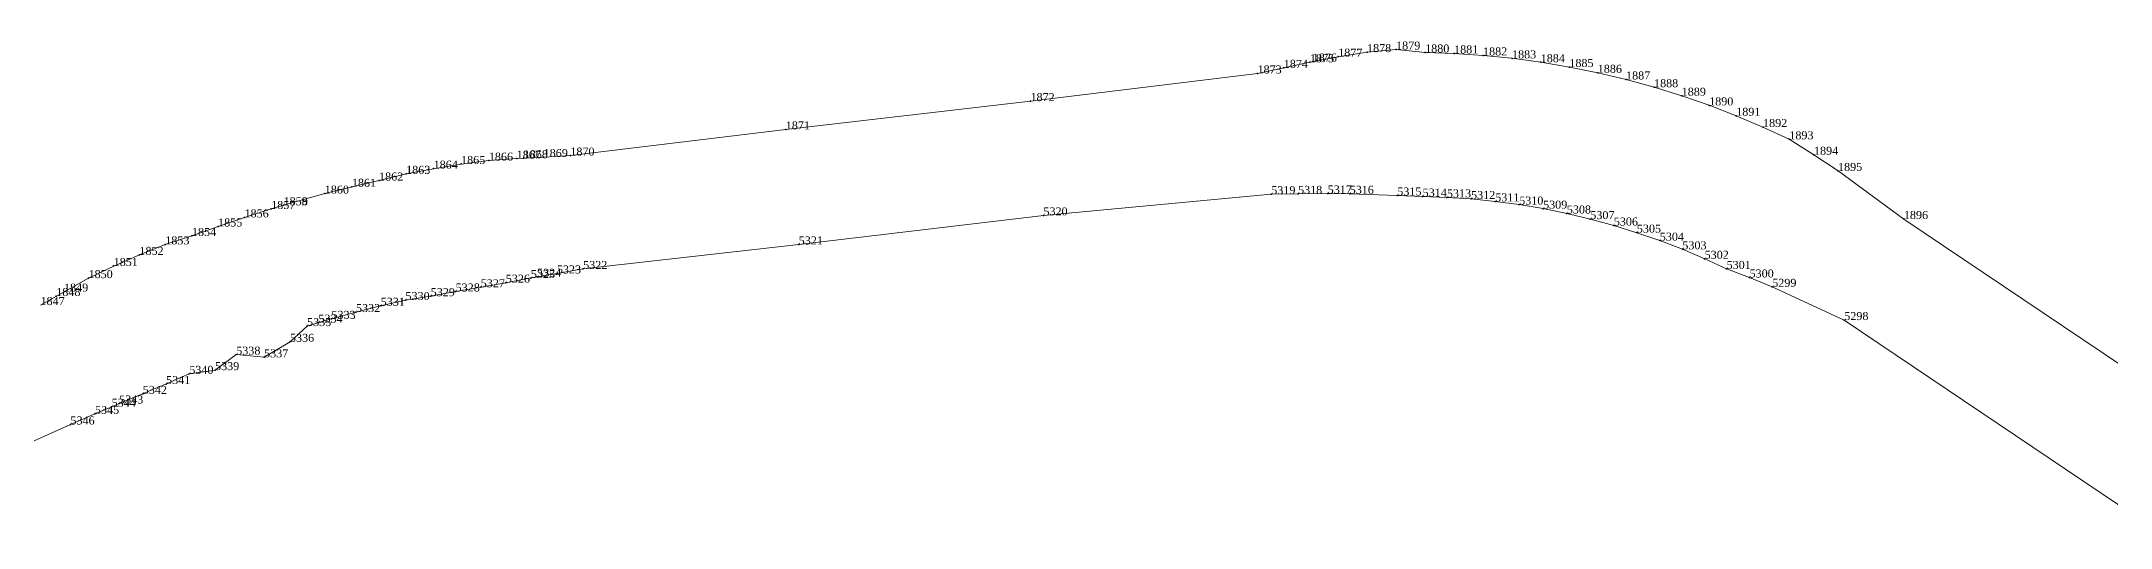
# Model space of a CAD drawing. Header units: metres. Extents: x 543554 to 549226, y 1840763 to 1844579.
# Drawn here: x 546387.5 to 546542.6, y 1842294.2 to 1842330.7 of the extents above; entities that cross this region are included whole.
import ezdxf

# ---------------------------------------------------------------- set-up
doc = ezdxf.new("R2010")
doc.units = ezdxf.units.M
doc.header["$MEASUREMENT"] = 0
for name, color, linetype, lineweight in [('Level 12', 7, 'Continuous', 0), ('Level 30', 7, 'Continuous', 0), ('Level 7', 7, 'Continuous', 0)]:
    doc.layers.add(name, color=color, linetype=linetype, lineweight=lineweight)
doc.styles.add('Style-Vntime', font='Vntime.shx')

# ---------------------------------------------------------------- blocks, each defined once
blk = doc.blocks.new('SHMIA_1846')
at = {"layer": 'Level 12', "color": 2, "linetype": 'Continuous', "lineweight": 0, "style": 'Style-Vntime'}
blk.add_text('1847', height=0.6, dxfattribs=at).set_placement((0, 0))
blk = doc.blocks.new('DDCT')
at = {"layer": 'Level 7', "color": 3, "linetype": 'Continuous', "lineweight": 30}
blk.add_point((0, 0), dxfattribs=at)
blk = doc.blocks.new('SHMIA_1847')
at = {"layer": 'Level 12', "color": 2, "linetype": 'Continuous', "lineweight": 0, "style": 'Style-Vntime'}
blk.add_text('1848', height=0.6, dxfattribs=at).set_placement((0, 0))
blk = doc.blocks.new('SHMIA_1848')
at = {"layer": 'Level 12', "color": 2, "linetype": 'Continuous', "lineweight": 0, "style": 'Style-Vntime'}
blk.add_text('1849', height=0.6, dxfattribs=at).set_placement((0, 0))
blk = doc.blocks.new('SHMIA_1849')
at = {"layer": 'Level 12', "color": 2, "linetype": 'Continuous', "lineweight": 0, "style": 'Style-Vntime'}
blk.add_text('1850', height=0.6, dxfattribs=at).set_placement((0, 0))
blk = doc.blocks.new('SHMIA_1850')
at = {"layer": 'Level 12', "color": 2, "linetype": 'Continuous', "lineweight": 0, "style": 'Style-Vntime'}
blk.add_text('1851', height=0.6, dxfattribs=at).set_placement((0, 0))
blk = doc.blocks.new('SHMIA_1851')
at = {"layer": 'Level 12', "color": 2, "linetype": 'Continuous', "lineweight": 0, "style": 'Style-Vntime'}
blk.add_text('1852', height=0.6, dxfattribs=at).set_placement((0, 0))
blk = doc.blocks.new('SHMIA_1852')
at = {"layer": 'Level 12', "color": 2, "linetype": 'Continuous', "lineweight": 0, "style": 'Style-Vntime'}
blk.add_text('1853', height=0.6, dxfattribs=at).set_placement((0, 0))
blk = doc.blocks.new('SHMIA_1853')
at = {"layer": 'Level 12', "color": 2, "linetype": 'Continuous', "lineweight": 0, "style": 'Style-Vntime'}
blk.add_text('1854', height=0.6, dxfattribs=at).set_placement((0, 0))
blk = doc.blocks.new('SHMIA_1854')
at = {"layer": 'Level 12', "color": 2, "linetype": 'Continuous', "lineweight": 0, "style": 'Style-Vntime'}
blk.add_text('1855', height=0.6, dxfattribs=at).set_placement((0, 0))
blk = doc.blocks.new('SHMIA_1855')
at = {"layer": 'Level 12', "color": 2, "linetype": 'Continuous', "lineweight": 0, "style": 'Style-Vntime'}
blk.add_text('1856', height=0.6, dxfattribs=at).set_placement((0, 0))
blk = doc.blocks.new('SHMIA_1856')
at = {"layer": 'Level 12', "color": 2, "linetype": 'Continuous', "lineweight": 0, "style": 'Style-Vntime'}
blk.add_text('1857', height=0.6, dxfattribs=at).set_placement((0, 0))
blk = doc.blocks.new('SHMIA_1857')
at = {"layer": 'Level 12', "color": 2, "linetype": 'Continuous', "lineweight": 0, "style": 'Style-Vntime'}
blk.add_text('1858', height=0.6, dxfattribs=at).set_placement((0, 0))
blk = doc.blocks.new('SHMIA_1858')
at = {"layer": 'Level 12', "color": 2, "linetype": 'Continuous', "lineweight": 0, "style": 'Style-Vntime'}
blk.add_text('1859', height=0.6, dxfattribs=at).set_placement((0, 0))
blk = doc.blocks.new('SHMIA_1859')
at = {"layer": 'Level 12', "color": 2, "linetype": 'Continuous', "lineweight": 0, "style": 'Style-Vntime'}
blk.add_text('1860', height=0.6, dxfattribs=at).set_placement((0, 0))
blk = doc.blocks.new('SHMIA_1860')
at = {"layer": 'Level 12', "color": 2, "linetype": 'Continuous', "lineweight": 0, "style": 'Style-Vntime'}
blk.add_text('1861', height=0.6, dxfattribs=at).set_placement((0, 0))
blk = doc.blocks.new('SHMIA_1861')
at = {"layer": 'Level 12', "color": 2, "linetype": 'Continuous', "lineweight": 0, "style": 'Style-Vntime'}
blk.add_text('1862', height=0.6, dxfattribs=at).set_placement((0, 0))
blk = doc.blocks.new('SHMIA_1862')
at = {"layer": 'Level 12', "color": 2, "linetype": 'Continuous', "lineweight": 0, "style": 'Style-Vntime'}
blk.add_text('1863', height=0.6, dxfattribs=at).set_placement((0, 0))
blk = doc.blocks.new('SHMIA_1863')
at = {"layer": 'Level 12', "color": 2, "linetype": 'Continuous', "lineweight": 0, "style": 'Style-Vntime'}
blk.add_text('1864', height=0.6, dxfattribs=at).set_placement((0, 0))
blk = doc.blocks.new('SHMIA_1864')
at = {"layer": 'Level 12', "color": 2, "linetype": 'Continuous', "lineweight": 0, "style": 'Style-Vntime'}
blk.add_text('1865', height=0.6, dxfattribs=at).set_placement((0, 0))
blk = doc.blocks.new('SHMIA_1865')
at = {"layer": 'Level 12', "color": 2, "linetype": 'Continuous', "lineweight": 0, "style": 'Style-Vntime'}
blk.add_text('1866', height=0.6, dxfattribs=at).set_placement((0, 0))
blk = doc.blocks.new('SHMIA_1866')
at = {"layer": 'Level 12', "color": 2, "linetype": 'Continuous', "lineweight": 0, "style": 'Style-Vntime'}
blk.add_text('1867', height=0.6, dxfattribs=at).set_placement((0, 0))
blk = doc.blocks.new('SHMIA_1867')
at = {"layer": 'Level 12', "color": 2, "linetype": 'Continuous', "lineweight": 0, "style": 'Style-Vntime'}
blk.add_text('1868', height=0.6, dxfattribs=at).set_placement((0, 0))
blk = doc.blocks.new('SHMIA_1868')
at = {"layer": 'Level 12', "color": 2, "linetype": 'Continuous', "lineweight": 0, "style": 'Style-Vntime'}
blk.add_text('1869', height=0.6, dxfattribs=at).set_placement((0, 0))
blk = doc.blocks.new('SHMIA_1869')
at = {"layer": 'Level 12', "color": 2, "linetype": 'Continuous', "lineweight": 0, "style": 'Style-Vntime'}
blk.add_text('1870', height=0.6, dxfattribs=at).set_placement((0, 0))
blk = doc.blocks.new('SHMIA_1870')
at = {"layer": 'Level 12', "color": 2, "linetype": 'Continuous', "lineweight": 0, "style": 'Style-Vntime'}
blk.add_text('1871', height=0.6, dxfattribs=at).set_placement((0, 0))
blk = doc.blocks.new('SHMIA_1871')
at = {"layer": 'Level 12', "color": 2, "linetype": 'Continuous', "lineweight": 0, "style": 'Style-Vntime'}
blk.add_text('1872', height=0.6, dxfattribs=at).set_placement((0, 0))
blk = doc.blocks.new('SHMIA_1872')
at = {"layer": 'Level 12', "color": 2, "linetype": 'Continuous', "lineweight": 0, "style": 'Style-Vntime'}
blk.add_text('1873', height=0.6, dxfattribs=at).set_placement((0, 0))
blk = doc.blocks.new('SHMIA_1873')
at = {"layer": 'Level 12', "color": 2, "linetype": 'Continuous', "lineweight": 0, "style": 'Style-Vntime'}
blk.add_text('1874', height=0.6, dxfattribs=at).set_placement((0, 0))
blk = doc.blocks.new('SHMIA_1874')
at = {"layer": 'Level 12', "color": 2, "linetype": 'Continuous', "lineweight": 0, "style": 'Style-Vntime'}
blk.add_text('1875', height=0.6, dxfattribs=at).set_placement((0, 0))
blk = doc.blocks.new('SHMIA_1875')
at = {"layer": 'Level 12', "color": 2, "linetype": 'Continuous', "lineweight": 0, "style": 'Style-Vntime'}
blk.add_text('1876', height=0.6, dxfattribs=at).set_placement((0, 0))
blk = doc.blocks.new('SHMIA_1876')
at = {"layer": 'Level 12', "color": 2, "linetype": 'Continuous', "lineweight": 0, "style": 'Style-Vntime'}
blk.add_text('1877', height=0.6, dxfattribs=at).set_placement((0, 0))
blk = doc.blocks.new('SHMIA_1877')
at = {"layer": 'Level 12', "color": 2, "linetype": 'Continuous', "lineweight": 0, "style": 'Style-Vntime'}
blk.add_text('1878', height=0.6, dxfattribs=at).set_placement((0, 0))
blk = doc.blocks.new('SHMIA_1878')
at = {"layer": 'Level 12', "color": 2, "linetype": 'Continuous', "lineweight": 0, "style": 'Style-Vntime'}
blk.add_text('1879', height=0.6, dxfattribs=at).set_placement((0, 0))
blk = doc.blocks.new('SHMIA_1879')
at = {"layer": 'Level 12', "color": 2, "linetype": 'Continuous', "lineweight": 0, "style": 'Style-Vntime'}
blk.add_text('1880', height=0.6, dxfattribs=at).set_placement((0, 0))
blk = doc.blocks.new('SHMIA_1880')
at = {"layer": 'Level 12', "color": 2, "linetype": 'Continuous', "lineweight": 0, "style": 'Style-Vntime'}
blk.add_text('1881', height=0.6, dxfattribs=at).set_placement((0, 0))
blk = doc.blocks.new('SHMIA_1881')
at = {"layer": 'Level 12', "color": 2, "linetype": 'Continuous', "lineweight": 0, "style": 'Style-Vntime'}
blk.add_text('1882', height=0.6, dxfattribs=at).set_placement((0, 0))
blk = doc.blocks.new('SHMIA_1882')
at = {"layer": 'Level 12', "color": 2, "linetype": 'Continuous', "lineweight": 0, "style": 'Style-Vntime'}
blk.add_text('1883', height=0.6, dxfattribs=at).set_placement((0, 0))
blk = doc.blocks.new('SHMIA_1883')
at = {"layer": 'Level 12', "color": 2, "linetype": 'Continuous', "lineweight": 0, "style": 'Style-Vntime'}
blk.add_text('1884', height=0.6, dxfattribs=at).set_placement((0, 0))
blk = doc.blocks.new('SHMIA_1884')
at = {"layer": 'Level 12', "color": 2, "linetype": 'Continuous', "lineweight": 0, "style": 'Style-Vntime'}
blk.add_text('1885', height=0.6, dxfattribs=at).set_placement((0, 0))
blk = doc.blocks.new('SHMIA_1885')
at = {"layer": 'Level 12', "color": 2, "linetype": 'Continuous', "lineweight": 0, "style": 'Style-Vntime'}
blk.add_text('1886', height=0.6, dxfattribs=at).set_placement((0, 0))
blk = doc.blocks.new('SHMIA_1886')
at = {"layer": 'Level 12', "color": 2, "linetype": 'Continuous', "lineweight": 0, "style": 'Style-Vntime'}
blk.add_text('1887', height=0.6, dxfattribs=at).set_placement((0, 0))
blk = doc.blocks.new('SHMIA_1887')
at = {"layer": 'Level 12', "color": 2, "linetype": 'Continuous', "lineweight": 0, "style": 'Style-Vntime'}
blk.add_text('1888', height=0.6, dxfattribs=at).set_placement((0, 0))
blk = doc.blocks.new('SHMIA_1888')
at = {"layer": 'Level 12', "color": 2, "linetype": 'Continuous', "lineweight": 0, "style": 'Style-Vntime'}
blk.add_text('1889', height=0.6, dxfattribs=at).set_placement((0, 0))
blk = doc.blocks.new('SHMIA_1889')
at = {"layer": 'Level 12', "color": 2, "linetype": 'Continuous', "lineweight": 0, "style": 'Style-Vntime'}
blk.add_text('1890', height=0.6, dxfattribs=at).set_placement((0, 0))
blk = doc.blocks.new('SHMIA_1890')
at = {"layer": 'Level 12', "color": 2, "linetype": 'Continuous', "lineweight": 0, "style": 'Style-Vntime'}
blk.add_text('1891', height=0.6, dxfattribs=at).set_placement((0, 0))
blk = doc.blocks.new('SHMIA_1891')
at = {"layer": 'Level 12', "color": 2, "linetype": 'Continuous', "lineweight": 0, "style": 'Style-Vntime'}
blk.add_text('1892', height=0.6, dxfattribs=at).set_placement((0, 0))
blk = doc.blocks.new('SHMIA_1892')
at = {"layer": 'Level 12', "color": 2, "linetype": 'Continuous', "lineweight": 0, "style": 'Style-Vntime'}
blk.add_text('1893', height=0.6, dxfattribs=at).set_placement((0, 0))
blk = doc.blocks.new('SHMIA_1893')
at = {"layer": 'Level 12', "color": 2, "linetype": 'Continuous', "lineweight": 0, "style": 'Style-Vntime'}
blk.add_text('1894', height=0.6, dxfattribs=at).set_placement((0, 0))
blk = doc.blocks.new('SHMIA_1894')
at = {"layer": 'Level 12', "color": 2, "linetype": 'Continuous', "lineweight": 0, "style": 'Style-Vntime'}
blk.add_text('1895', height=0.6, dxfattribs=at).set_placement((0, 0))
blk = doc.blocks.new('SHMIA_1895')
at = {"layer": 'Level 12', "color": 2, "linetype": 'Continuous', "lineweight": 0, "style": 'Style-Vntime'}
blk.add_text('1896', height=0.6, dxfattribs=at).set_placement((0, 0))
blk = doc.blocks.new('SHMIA_5297')
at = {"layer": 'Level 12', "color": 2, "linetype": 'Continuous', "lineweight": 0, "style": 'Style-Vntime'}
blk.add_text('5298', height=0.6, dxfattribs=at).set_placement((0, 0))
blk = doc.blocks.new('SHMIA_5298')
at = {"layer": 'Level 12', "color": 2, "linetype": 'Continuous', "lineweight": 0, "style": 'Style-Vntime'}
blk.add_text('5299', height=0.6, dxfattribs=at).set_placement((0, 0))
blk = doc.blocks.new('SHMIA_5299')
at = {"layer": 'Level 12', "color": 2, "linetype": 'Continuous', "lineweight": 0, "style": 'Style-Vntime'}
blk.add_text('5300', height=0.6, dxfattribs=at).set_placement((0, 0))
blk = doc.blocks.new('SHMIA_5300')
at = {"layer": 'Level 12', "color": 2, "linetype": 'Continuous', "lineweight": 0, "style": 'Style-Vntime'}
blk.add_text('5301', height=0.6, dxfattribs=at).set_placement((0, 0))
blk = doc.blocks.new('SHMIA_5301')
at = {"layer": 'Level 12', "color": 2, "linetype": 'Continuous', "lineweight": 0, "style": 'Style-Vntime'}
blk.add_text('5302', height=0.6, dxfattribs=at).set_placement((0, 0))
blk = doc.blocks.new('SHMIA_5302')
at = {"layer": 'Level 12', "color": 2, "linetype": 'Continuous', "lineweight": 0, "style": 'Style-Vntime'}
blk.add_text('5303', height=0.6, dxfattribs=at).set_placement((0, 0))
blk = doc.blocks.new('SHMIA_5303')
at = {"layer": 'Level 12', "color": 2, "linetype": 'Continuous', "lineweight": 0, "style": 'Style-Vntime'}
blk.add_text('5304', height=0.6, dxfattribs=at).set_placement((0, 0))
blk = doc.blocks.new('SHMIA_5304')
at = {"layer": 'Level 12', "color": 2, "linetype": 'Continuous', "lineweight": 0, "style": 'Style-Vntime'}
blk.add_text('5305', height=0.6, dxfattribs=at).set_placement((0, 0))
blk = doc.blocks.new('SHMIA_5305')
at = {"layer": 'Level 12', "color": 2, "linetype": 'Continuous', "lineweight": 0, "style": 'Style-Vntime'}
blk.add_text('5306', height=0.6, dxfattribs=at).set_placement((0, 0))
blk = doc.blocks.new('SHMIA_5306')
at = {"layer": 'Level 12', "color": 2, "linetype": 'Continuous', "lineweight": 0, "style": 'Style-Vntime'}
blk.add_text('5307', height=0.6, dxfattribs=at).set_placement((0, 0))
blk = doc.blocks.new('SHMIA_5307')
at = {"layer": 'Level 12', "color": 2, "linetype": 'Continuous', "lineweight": 0, "style": 'Style-Vntime'}
blk.add_text('5308', height=0.6, dxfattribs=at).set_placement((0, 0))
blk = doc.blocks.new('SHMIA_5308')
at = {"layer": 'Level 12', "color": 2, "linetype": 'Continuous', "lineweight": 0, "style": 'Style-Vntime'}
blk.add_text('5309', height=0.6, dxfattribs=at).set_placement((0, 0))
blk = doc.blocks.new('SHMIA_5309')
at = {"layer": 'Level 12', "color": 2, "linetype": 'Continuous', "lineweight": 0, "style": 'Style-Vntime'}
blk.add_text('5310', height=0.6, dxfattribs=at).set_placement((0, 0))
blk = doc.blocks.new('SHMIA_5310')
at = {"layer": 'Level 12', "color": 2, "linetype": 'Continuous', "lineweight": 0, "style": 'Style-Vntime'}
blk.add_text('5311', height=0.6, dxfattribs=at).set_placement((0, 0))
blk = doc.blocks.new('SHMIA_5311')
at = {"layer": 'Level 12', "color": 2, "linetype": 'Continuous', "lineweight": 0, "style": 'Style-Vntime'}
blk.add_text('5312', height=0.6, dxfattribs=at).set_placement((0, 0))
blk = doc.blocks.new('SHMIA_5312')
at = {"layer": 'Level 12', "color": 2, "linetype": 'Continuous', "lineweight": 0, "style": 'Style-Vntime'}
blk.add_text('5313', height=0.6, dxfattribs=at).set_placement((0, 0))
blk = doc.blocks.new('SHMIA_5313')
at = {"layer": 'Level 12', "color": 2, "linetype": 'Continuous', "lineweight": 0, "style": 'Style-Vntime'}
blk.add_text('5314', height=0.6, dxfattribs=at).set_placement((0, 0))
blk = doc.blocks.new('SHMIA_5314')
at = {"layer": 'Level 12', "color": 2, "linetype": 'Continuous', "lineweight": 0, "style": 'Style-Vntime'}
blk.add_text('5315', height=0.6, dxfattribs=at).set_placement((0, 0))
blk = doc.blocks.new('SHMIA_5315')
at = {"layer": 'Level 12', "color": 2, "linetype": 'Continuous', "lineweight": 0, "style": 'Style-Vntime'}
blk.add_text('5316', height=0.6, dxfattribs=at).set_placement((0, 0))
blk = doc.blocks.new('SHMIA_5316')
at = {"layer": 'Level 12', "color": 2, "linetype": 'Continuous', "lineweight": 0, "style": 'Style-Vntime'}
blk.add_text('5317', height=0.6, dxfattribs=at).set_placement((0, 0))
blk = doc.blocks.new('SHMIA_5317')
at = {"layer": 'Level 12', "color": 2, "linetype": 'Continuous', "lineweight": 0, "style": 'Style-Vntime'}
blk.add_text('5318', height=0.6, dxfattribs=at).set_placement((0, 0))
blk = doc.blocks.new('SHMIA_5318')
at = {"layer": 'Level 12', "color": 2, "linetype": 'Continuous', "lineweight": 0, "style": 'Style-Vntime'}
blk.add_text('5319', height=0.6, dxfattribs=at).set_placement((0, 0))
blk = doc.blocks.new('SHMIA_5319')
at = {"layer": 'Level 12', "color": 2, "linetype": 'Continuous', "lineweight": 0, "style": 'Style-Vntime'}
blk.add_text('5320', height=0.6, dxfattribs=at).set_placement((0, 0))
blk = doc.blocks.new('SHMIA_5320')
at = {"layer": 'Level 12', "color": 2, "linetype": 'Continuous', "lineweight": 0, "style": 'Style-Vntime'}
blk.add_text('5321', height=0.6, dxfattribs=at).set_placement((0, 0))
blk = doc.blocks.new('SHMIA_5321')
at = {"layer": 'Level 12', "color": 2, "linetype": 'Continuous', "lineweight": 0, "style": 'Style-Vntime'}
blk.add_text('5322', height=0.6, dxfattribs=at).set_placement((0, 0))
blk = doc.blocks.new('SHMIA_5322')
at = {"layer": 'Level 12', "color": 2, "linetype": 'Continuous', "lineweight": 0, "style": 'Style-Vntime'}
blk.add_text('5323', height=0.6, dxfattribs=at).set_placement((0, 0))
blk = doc.blocks.new('SHMIA_5323')
at = {"layer": 'Level 12', "color": 2, "linetype": 'Continuous', "lineweight": 0, "style": 'Style-Vntime'}
blk.add_text('5324', height=0.6, dxfattribs=at).set_placement((0, 0))
blk = doc.blocks.new('SHMIA_5324')
at = {"layer": 'Level 12', "color": 2, "linetype": 'Continuous', "lineweight": 0, "style": 'Style-Vntime'}
blk.add_text('5325', height=0.6, dxfattribs=at).set_placement((0, 0))
blk = doc.blocks.new('SHMIA_5325')
at = {"layer": 'Level 12', "color": 2, "linetype": 'Continuous', "lineweight": 0, "style": 'Style-Vntime'}
blk.add_text('5326', height=0.6, dxfattribs=at).set_placement((0, 0))
blk = doc.blocks.new('SHMIA_5326')
at = {"layer": 'Level 12', "color": 2, "linetype": 'Continuous', "lineweight": 0, "style": 'Style-Vntime'}
blk.add_text('5327', height=0.6, dxfattribs=at).set_placement((0, 0))
blk = doc.blocks.new('SHMIA_5327')
at = {"layer": 'Level 12', "color": 2, "linetype": 'Continuous', "lineweight": 0, "style": 'Style-Vntime'}
blk.add_text('5328', height=0.6, dxfattribs=at).set_placement((0, 0))
blk = doc.blocks.new('SHMIA_5328')
at = {"layer": 'Level 12', "color": 2, "linetype": 'Continuous', "lineweight": 0, "style": 'Style-Vntime'}
blk.add_text('5329', height=0.6, dxfattribs=at).set_placement((0, 0))
blk = doc.blocks.new('SHMIA_5329')
at = {"layer": 'Level 12', "color": 2, "linetype": 'Continuous', "lineweight": 0, "style": 'Style-Vntime'}
blk.add_text('5330', height=0.6, dxfattribs=at).set_placement((0, 0))
blk = doc.blocks.new('SHMIA_5330')
at = {"layer": 'Level 12', "color": 2, "linetype": 'Continuous', "lineweight": 0, "style": 'Style-Vntime'}
blk.add_text('5331', height=0.6, dxfattribs=at).set_placement((0, 0))
blk = doc.blocks.new('SHMIA_5331')
at = {"layer": 'Level 12', "color": 2, "linetype": 'Continuous', "lineweight": 0, "style": 'Style-Vntime'}
blk.add_text('5332', height=0.6, dxfattribs=at).set_placement((0, 0))
blk = doc.blocks.new('SHMIA_5332')
at = {"layer": 'Level 12', "color": 2, "linetype": 'Continuous', "lineweight": 0, "style": 'Style-Vntime'}
blk.add_text('5333', height=0.6, dxfattribs=at).set_placement((0, 0))
blk = doc.blocks.new('SHMIA_5333')
at = {"layer": 'Level 12', "color": 2, "linetype": 'Continuous', "lineweight": 0, "style": 'Style-Vntime'}
blk.add_text('5334', height=0.6, dxfattribs=at).set_placement((0, 0))
blk = doc.blocks.new('SHMIA_5334')
at = {"layer": 'Level 12', "color": 2, "linetype": 'Continuous', "lineweight": 0, "style": 'Style-Vntime'}
blk.add_text('5335', height=0.6, dxfattribs=at).set_placement((0, 0))
blk = doc.blocks.new('SHMIA_5335')
at = {"layer": 'Level 12', "color": 2, "linetype": 'Continuous', "lineweight": 0, "style": 'Style-Vntime'}
blk.add_text('5336', height=0.6, dxfattribs=at).set_placement((0, 0))
blk = doc.blocks.new('SHMIA_5336')
at = {"layer": 'Level 12', "color": 2, "linetype": 'Continuous', "lineweight": 0, "style": 'Style-Vntime'}
blk.add_text('5337', height=0.6, dxfattribs=at).set_placement((0, 0))
blk = doc.blocks.new('SHMIA_5337')
at = {"layer": 'Level 12', "color": 2, "linetype": 'Continuous', "lineweight": 0, "style": 'Style-Vntime'}
blk.add_text('5338', height=0.6, dxfattribs=at).set_placement((0, 0))
blk = doc.blocks.new('SHMIA_5338')
at = {"layer": 'Level 12', "color": 2, "linetype": 'Continuous', "lineweight": 0, "style": 'Style-Vntime'}
blk.add_text('5339', height=0.6, dxfattribs=at).set_placement((0, 0))
blk = doc.blocks.new('SHMIA_5339')
at = {"layer": 'Level 12', "color": 2, "linetype": 'Continuous', "lineweight": 0, "style": 'Style-Vntime'}
blk.add_text('5340', height=0.6, dxfattribs=at).set_placement((0, 0))
blk = doc.blocks.new('SHMIA_5340')
at = {"layer": 'Level 12', "color": 2, "linetype": 'Continuous', "lineweight": 0, "style": 'Style-Vntime'}
blk.add_text('5341', height=0.6, dxfattribs=at).set_placement((0, 0))
blk = doc.blocks.new('SHMIA_5341')
at = {"layer": 'Level 12', "color": 2, "linetype": 'Continuous', "lineweight": 0, "style": 'Style-Vntime'}
blk.add_text('5342', height=0.6, dxfattribs=at).set_placement((0, 0))
blk = doc.blocks.new('SHMIA_5342')
at = {"layer": 'Level 12', "color": 2, "linetype": 'Continuous', "lineweight": 0, "style": 'Style-Vntime'}
blk.add_text('5343', height=0.6, dxfattribs=at).set_placement((0, 0))
blk = doc.blocks.new('SHMIA_5343')
at = {"layer": 'Level 12', "color": 2, "linetype": 'Continuous', "lineweight": 0, "style": 'Style-Vntime'}
blk.add_text('5344', height=0.6, dxfattribs=at).set_placement((0, 0))
blk = doc.blocks.new('SHMIA_5344')
at = {"layer": 'Level 12', "color": 2, "linetype": 'Continuous', "lineweight": 0, "style": 'Style-Vntime'}
blk.add_text('5345', height=0.6, dxfattribs=at).set_placement((0, 0))
blk = doc.blocks.new('SHMIA_5345')
at = {"layer": 'Level 12', "color": 2, "linetype": 'Continuous', "lineweight": 0, "style": 'Style-Vntime'}
blk.add_text('5346', height=0.6, dxfattribs=at).set_placement((0, 0))

msp = doc.modelspace()

# ---------------------------------------------------------------- linework, layer by layer
at = {"layer": 'Level 30', "color": 2, "linetype": 'Continuous', "lineweight": 0, "flags": 128}
for points in [[(546387.3884, 1842310.9079), (546388.5739, 1842311.5885), (546389.1526, 1842311.9164), (546390.9893, 1842312.9253), (546392.8743, 1842313.8389), (546394.7972, 1842314.6694), (546396.7363, 1842315.4614), (546398.7371, 1842316.0908), (546400.7038, 1842316.8037), (546402.6844, 1842317.4771), (546404.6781, 1842318.1107), (546405.6118, 1842318.3924), (546405.6118, 1842318.3925), (546408.7015, 1842319.2578), (546410.7296, 1842319.7707), (546412.7676, 1842320.243), (546414.8018, 1842320.7379), (546416.8583, 1842321.1286), (546418.9222, 1842321.478), (546421.0005, 1842321.7295), (546423.089, 1842321.8825), (546423.6112, 1842321.9142), (546425.1113, 1842321.9978), (546427.1115, 1842322.1092), (546443.2572, 1842324.0714), (546461.6077, 1842326.1882), (546478.6327, 1842328.2553), (546480.5975, 1842328.679), (546482.5623, 1842329.1027), (546482.7717, 1842329.1479), (546484.6833, 1842329.515), (546486.841, 1842329.8586), (546489.017, 1842330.0517), (546491.1964, 1842329.8312), (546493.3709, 1842329.7578), (546495.5419, 1842329.612), (546497.7067, 1842329.394), (546499.8631, 1842329.1039), (546502.0087, 1842328.7421), (546504.141, 1842328.309), (546506.2576, 1842327.8051), (546508.3563, 1842327.2309), (546510.4347, 1842326.5871), (546512.4905, 1842325.8744), (546514.5214, 1842325.0935), (546516.5251, 1842324.2455), (546518.4995, 1842323.3311), (546520.3493, 1842322.1743), (546522.1536, 1842320.9598), (546527.0884, 1842317.3572), (546550.9564, 1842301.3126)], [(546383.449, 1842299.198), (546389.6272, 1842301.9668), (546391.4668, 1842302.7598), (546392.7221, 1842303.3009), (546393.2802, 1842303.5375), (546395.0454, 1842304.2585), (546396.7964, 1842305.0024), (546398.5417, 1842305.7563), (546400.4726, 1842306.0448), (546402.0599, 1842307.2017), (546404.147, 1842306.9991), (546406.0937, 1842308.1611), (546407.3684, 1842309.3433), (546408.2202, 1842309.6003), (546409.1985, 1842309.8849), (546411.039, 1842310.3898), (546412.8893, 1842310.8577), (546414.7486, 1842311.2886), (546416.6375, 1842311.5751), (546418.5104, 1842311.9309), (546420.39, 1842312.2492), (546422.2678, 1842312.5864), (546424.1463, 1842312.9428), (546424.6174, 1842313.0261), (546426.0982, 1842313.28), (546428.0727, 1842313.6185), (546444.2328, 1842315.4538), (546462.5763, 1842317.6322), (546479.6561, 1842319.2156), (546481.6659, 1842319.2418), (546483.8899, 1842319.2709), (546485.5364, 1842319.253), (546489.1149, 1842319.1158), (546491.0124, 1842319.043), (546492.8275, 1842318.9818), (546494.6396, 1842318.8601), (546496.4466, 1842318.6781), (546498.2466, 1842318.4359), (546500.0375, 1842318.1339), (546501.8174, 1842317.7724), (546503.5842, 1842317.3518), (546505.336, 1842316.8725), (546507.0708, 1842316.3351), (546508.7868, 1842315.7402), (546510.482, 1842315.0885), (546512.1545, 1842314.3806), (546513.8026, 1842313.6173), (546515.5172, 1842312.9766), (546517.2155, 1842312.2759), (546522.6167, 1842309.79), (546545.7107, 1842294.2484)]]:
    msp.add_lwpolyline(points, dxfattribs=at)

# ---------------------------------------------------------------- block references
at = {"layer": 'Level 12', "color": 2, "linetype": 'Continuous', "lineweight": 0}
for name, p in [('SHMIA_1876', (546484.68, 1842329.52)), ('SHMIA_1877', (546486.84, 1842329.86)), ('SHMIA_1878', (546489.02, 1842330.05)), ('SHMIA_1879', (546491.2, 1842329.83)), ('SHMIA_1880', (546493.37, 1842329.76)), ('SHMIA_1881', (546495.54, 1842329.61)), ('SHMIA_1882', (546497.71, 1842329.39)), ('SHMIA_1872', (546478.63, 1842328.26)), ('SHMIA_1873', (546480.6, 1842328.68)), ('SHMIA_1874', (546482.56, 1842329.1)), ('SHMIA_1875', (546482.77, 1842329.15)), ('SHMIA_1883', (546499.86, 1842329.1)), ('SHMIA_1884', (546502.01, 1842328.74)), ('SHMIA_1885', (546504.14, 1842328.31)), ('SHMIA_1886', (546506.26, 1842327.81)), ('SHMIA_1887', (546508.36, 1842327.23)), ('SHMIA_1888', (546510.43, 1842326.59)), ('SHMIA_1871', (546461.61, 1842326.19)), ('SHMIA_1889', (546512.49, 1842325.87)), ('SHMIA_1890', (546514.52, 1842325.09)), ('SHMIA_1870', (546443.26, 1842324.07)), ('SHMIA_1891', (546516.53, 1842324.25)), ('SHMIA_1892', (546518.5, 1842323.33)), ('SHMIA_1865', (546421, 1842321.73)), ('SHMIA_1866', (546423.09, 1842321.88)), ('SHMIA_1867', (546423.61, 1842321.91)), ('SHMIA_1868', (546425.11, 1842322)), ('SHMIA_1869', (546427.11, 1842322.11)), ('SHMIA_1893', (546520.35, 1842322.17)), ('SHMIA_1861', (546412.77, 1842320.24)), ('SHMIA_1862', (546414.8, 1842320.74)), ('SHMIA_1863', (546416.86, 1842321.13)), ('SHMIA_1864', (546418.92, 1842321.48)), ('SHMIA_1894', (546522.15, 1842320.96)), ('SHMIA_1859', (546408.7, 1842319.26)), ('SHMIA_1860', (546410.73, 1842319.77)), ('SHMIA_5318', (546479.66, 1842319.22)), ('SHMIA_5317', (546481.67, 1842319.24)), ('SHMIA_5316', (546483.89, 1842319.27)), ('SHMIA_5315', (546485.54, 1842319.25)), ('SHMIA_5314', (546489.11, 1842319.12)), ('SHMIA_5313', (546491.01, 1842319.04)), ('SHMIA_5312', (546492.83, 1842318.98)), ('SHMIA_5311', (546494.64, 1842318.86)), ('SHMIA_5310', (546496.45, 1842318.68)), ('SHMIA_5309', (546498.25, 1842318.44)), ('SHMIA_1855', (546402.68, 1842317.48)), ('SHMIA_1856', (546404.68, 1842318.11)), ('SHMIA_1857', (546405.61, 1842318.39)), ('SHMIA_1858', (546405.61, 1842318.39)), ('SHMIA_5319', (546462.58, 1842317.63)), ('SHMIA_5308', (546500.04, 1842318.13)), ('SHMIA_5307', (546501.82, 1842317.77)), ('SHMIA_5306', (546503.58, 1842317.35)), ('SHMIA_1895', (546527.09, 1842317.36)), ('SHMIA_1852', (546396.74, 1842315.46)), ('SHMIA_1853', (546398.74, 1842316.09)), ('SHMIA_1854', (546400.7, 1842316.8)), ('SHMIA_5320', (546444.23, 1842315.45)), ('SHMIA_5305', (546505.34, 1842316.87)), ('SHMIA_5304', (546507.07, 1842316.34)), ('SHMIA_5303', (546508.79, 1842315.74)), ('SHMIA_1850', (546392.87, 1842313.84)), ('SHMIA_1851', (546394.8, 1842314.67)), ('SHMIA_5302', (546510.48, 1842315.09)), ('SHMIA_5301', (546512.15, 1842314.38)), ('SHMIA_1849', (546390.99, 1842312.93)), ('SHMIA_5326', (546420.39, 1842312.25)), ('SHMIA_5325', (546422.27, 1842312.59)), ('SHMIA_5324', (546424.15, 1842312.94)), ('SHMIA_5323', (546424.62, 1842313.03)), ('SHMIA_5322', (546426.1, 1842313.28)), ('SHMIA_5321', (546428.07, 1842313.62)), ('SHMIA_5300', (546513.8, 1842313.62)), ('SHMIA_5299', (546515.52, 1842312.98)), ('SHMIA_5298', (546517.22, 1842312.28)), ('SHMIA_1846', (546387.39, 1842310.91)), ('SHMIA_1847', (546388.57, 1842311.59)), ('SHMIA_1848', (546389.15, 1842311.92)), ('SHMIA_5330', (546412.89, 1842310.86)), ('SHMIA_5329', (546414.75, 1842311.29)), ('SHMIA_5328', (546416.64, 1842311.58)), ('SHMIA_5327', (546418.51, 1842311.93)), ('SHMIA_5334', (546407.37, 1842309.34)), ('SHMIA_5333', (546408.22, 1842309.6)), ('SHMIA_5332', (546409.2, 1842309.88)), ('SHMIA_5331', (546411.04, 1842310.39)), ('SHMIA_5297', (546522.62, 1842309.79)), ('SHMIA_5335', (546406.09, 1842308.16)), ('SHMIA_5338', (546400.47, 1842306.04)), ('SHMIA_5337', (546402.06, 1842307.2)), ('SHMIA_5336', (546404.15, 1842307)), ('SHMIA_5340', (546396.8, 1842305)), ('SHMIA_5339', (546398.54, 1842305.76)), ('SHMIA_5343', (546392.72, 1842303.3)), ('SHMIA_5342', (546393.28, 1842303.54)), ('SHMIA_5341', (546395.05, 1842304.26)), ('SHMIA_5345', (546389.63, 1842301.97)), ('SHMIA_5344', (546391.47, 1842302.76))]:
    msp.add_blockref(name, p, dxfattribs=at)
at = {"layer": 'Level 7', "color": 3, "linetype": 'Continuous', "lineweight": 30}
for p in [(546489.02, 1842330.05), (546480.6, 1842328.68), (546482.56, 1842329.1), (546482.77, 1842329.15), (546484.68, 1842329.52), (546486.84, 1842329.86), (546491.2, 1842329.83), (546493.37, 1842329.76), (546495.54, 1842329.61), (546497.71, 1842329.39), (546499.86, 1842329.1), (546502.01, 1842328.74), (546478.63, 1842328.26), (546504.14, 1842328.31), (546506.26, 1842327.81), (546508.36, 1842327.23), (546461.61, 1842326.19), (546510.43, 1842326.59), (546512.49, 1842325.87), (546443.26, 1842324.07), (546514.52, 1842325.09), (546516.53, 1842324.25), (546518.5, 1842323.33), (546520.35, 1842322.17), (546414.8, 1842320.74), (546416.86, 1842321.13), (546418.92, 1842321.48), (546421, 1842321.73), (546423.09, 1842321.88), (546423.61, 1842321.91), (546425.11, 1842322), (546427.11, 1842322.11), (546522.15, 1842320.96), (546408.7, 1842319.26), (546410.73, 1842319.77), (546412.77, 1842320.24), (546479.66, 1842319.22), (546481.67, 1842319.24), (546483.89, 1842319.27), (546485.54, 1842319.25), (546489.11, 1842319.12), (546404.68, 1842318.11), (546405.61, 1842318.39), (546405.61, 1842318.39), (546462.58, 1842317.63), (546491.01, 1842319.04), (546492.83, 1842318.98), (546494.64, 1842318.86), (546496.45, 1842318.68), (546498.25, 1842318.44), (546500.04, 1842318.13), (546501.82, 1842317.77), (546398.74, 1842316.09), (546400.7, 1842316.8), (546402.68, 1842317.48), (546503.58, 1842317.35), (546505.34, 1842316.87), (546507.07, 1842316.34), (546527.09, 1842317.36), (546394.8, 1842314.67), (546396.74, 1842315.46), (546444.23, 1842315.45), (546508.79, 1842315.74), (546510.48, 1842315.09), (546390.99, 1842312.93), (546392.87, 1842313.84), (546424.15, 1842312.94), (546424.62, 1842313.03), (546426.1, 1842313.28), (546428.07, 1842313.62), (546512.15, 1842314.38), (546513.8, 1842313.62), (546515.52, 1842312.98), (546388.57, 1842311.59), (546389.15, 1842311.92), (546414.75, 1842311.29), (546416.64, 1842311.58), (546418.51, 1842311.93), (546420.39, 1842312.25), (546422.27, 1842312.59), (546517.22, 1842312.28), (546409.2, 1842309.88), (546411.04, 1842310.39), (546412.89, 1842310.86), (546522.62, 1842309.79), (546407.37, 1842309.34), (546408.22, 1842309.6), (546402.06, 1842307.2), (546404.15, 1842307), (546406.09, 1842308.16), (546398.54, 1842305.76), (546400.47, 1842306.04), (546393.28, 1842303.54), (546395.05, 1842304.26), (546396.8, 1842305), (546391.47, 1842302.76), (546392.72, 1842303.3), (546389.63, 1842301.97)]:
    msp.add_blockref('DDCT', p, dxfattribs=at)

doc.saveas('drawing.dxf')
